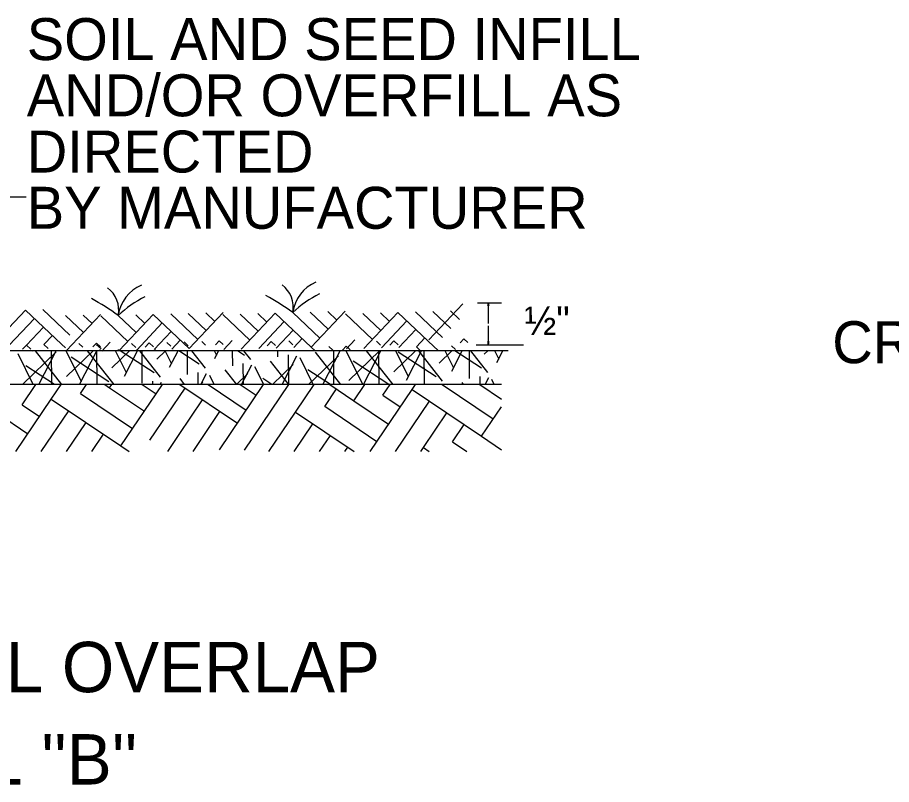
# Model space of a CAD drawing. Extents: x 1.4 to 45.4, y -2.3 to 24.4.
# Drawn here: x 27.95 to 33.3, y 12.77 to 17.46 of the extents above; entities that cross this region are included whole.
import ezdxf

# ---------------------------------------------------------------- set-up
doc = ezdxf.new("R2010")
doc.units = 0
doc.layers.add('Level 1', color=7, linetype='Continuous')

msp = doc.modelspace()

# ---------------------------------------------------------------- linework, layer by layer
at = {"layer": 'Level 1'}
for p, q in [((28.0028, 16.3607), (27.7977, 16.3607)), ((30.8301, 15.716), (30.8301, 15.5892)), ((27.7915, 15.4514), (27.9995, 15.6716)), ((27.9995, 15.6716), (28.2198, 15.4637)), ((28.1066, 15.6747), (28.2718, 15.5187)), ((29.7472, 15.4449), (29.9552, 15.6652)), ((29.8481, 15.6621), (29.9032, 15.6101)), ((30.4667, 15.4897), (30.6747, 15.71)), ((30.4915, 15.6634), (30.6016, 15.5593)), ((30.5986, 15.6664), (30.6536, 15.6144)), ((30.7634, 15.7147), (30.9101, 15.7147)), ((27.8986, 15.4544), (28.0546, 15.6196)), ((28.2445, 15.6373), (28.3547, 15.5333)), ((28.2507, 15.4232), (28.4587, 15.6435)), ((28.3516, 15.6404), (28.4067, 15.5884)), ((28.4597, 15.635), (28.6249, 15.479)), ((28.5666, 15.638), (28.6768, 15.534)), ((28.5728, 15.4239), (28.7808, 15.6442)), ((28.6737, 15.6411), (28.7288, 15.5891)), ((28.7808, 15.6442), (29.0011, 15.4362)), ((28.888, 15.6473), (29.0531, 15.4913)), ((28.995, 15.6503), (29.1051, 15.5463)), ((29.0011, 15.4362), (29.2091, 15.6565)), ((29.102, 15.6534), (29.1571, 15.6014)), ((29.2058, 15.6436), (29.371, 15.4877)), ((29.3127, 15.6467), (29.4229, 15.5427)), ((29.3189, 15.4326), (29.5269, 15.6529)), ((29.4198, 15.6498), (29.4749, 15.5978)), ((29.5269, 15.6529), (29.7472, 15.4449)), ((29.6341, 15.6559), (29.7992, 15.5)), ((29.7411, 15.659), (29.8512, 15.555)), ((29.9562, 15.648), (30.1214, 15.492)), ((30.0632, 15.651), (30.1733, 15.547)), ((30.0694, 15.4369), (30.2774, 15.6572)), ((30.1703, 15.6541), (30.2254, 15.6021)), ((30.2774, 15.6572), (30.4977, 15.4492)), ((30.3845, 15.6603), (30.5497, 15.5043)), ((28.0056, 15.4575), (28.1096, 15.5677)), ((28.6799, 15.427), (28.8359, 15.5922)), ((29.426, 15.4356), (29.582, 15.6008)), ((30.1765, 15.44), (30.3325, 15.6052)), ((30.8301, 15.5758), (30.8301, 15.4603)), ((28.1127, 15.4606), (28.1647, 15.5157)), ((28.7869, 15.43), (28.891, 15.5402)), ((29.533, 15.4387), (29.6371, 15.5489)), ((30.2835, 15.4431), (30.3875, 15.5532)), ((27.9811, 15.4315), (28.0056, 15.4575)), ((28.0056, 15.4575), (28.0314, 15.4332)), ((28.1128, 15.4606), (28.138, 15.4367)), ((28.2198, 15.4637), (28.2445, 15.4403)), ((28.3268, 15.4667), (28.351, 15.4439)), ((28.4113, 15.4459), (28.4339, 15.4698)), ((28.4339, 15.4698), (28.4576, 15.4474)), ((28.4349, 15.4613), (28.4622, 15.4356)), ((28.4657, 15.4208), (28.5178, 15.4759)), ((28.649, 15.4675), (28.6752, 15.4427)), ((28.7315, 15.4445), (28.7561, 15.4705)), ((28.7561, 15.4705), (28.7818, 15.4462)), ((28.8632, 15.4736), (28.8884, 15.4498)), ((28.894, 15.4331), (28.946, 15.4882)), ((28.9702, 15.4767), (28.9949, 15.4533)), ((29.0772, 15.4798), (29.1015, 15.4569)), ((29.1617, 15.4589), (29.1843, 15.4828)), ((29.1843, 15.4828), (29.2081, 15.4604)), ((29.2118, 15.4295), (29.2639, 15.4846)), ((29.4776, 15.4532), (29.5022, 15.4792)), ((29.5022, 15.4792), (29.5279, 15.4549)), ((29.6093, 15.4823), (29.6345, 15.4585)), ((29.6401, 15.4418), (29.6921, 15.4969)), ((29.8543, 15.4479), (29.8785, 15.4251)), ((29.9388, 15.4271), (29.9614, 15.451)), ((29.9614, 15.451), (29.9851, 15.4286)), ((29.9623, 15.4338), (30.0143, 15.4889)), ((30.1455, 15.4805), (30.1717, 15.4557)), ((30.2281, 15.4576), (30.2526, 15.4836)), ((30.2526, 15.4836), (30.2783, 15.4592)), ((30.3906, 15.4461), (30.4426, 15.5012)), ((30.4977, 15.4492), (30.5224, 15.4259)), ((30.6047, 15.4523), (30.6289, 15.4294)), ((30.6583, 15.4719), (30.6809, 15.4959)), ((30.6809, 15.4959), (30.7046, 15.4735)), ((30.7558, 15.4591), (31.0454, 15.4591)), ((30.9519, 15.4218), (26.8262, 15.4218)), ((28.0464, 15.2166), (27.9539, 15.4031)), ((27.9806, 15.2166), (28.1876, 15.4157)), ((28.044, 15.4178), (28.0439, 15.4186)), ((28.2228, 15.2166), (28.061, 15.4218)), ((28.0807, 15.2166), (28.1864, 15.4218)), ((28.1566, 15.4184), (28.1566, 15.4186)), ((28.1608, 15.2166), (28.1594, 15.4218)), ((28.3413, 15.233), (28.2476, 15.4218)), ((28.2507, 15.2644), (28.4144, 15.4218)), ((28.2976, 15.4184), (28.2975, 15.4186)), ((28.3294, 15.2166), (28.4351, 15.4218)), ((28.5415, 15.2166), (28.3797, 15.4218)), ((28.4375, 15.2166), (28.4361, 15.4218)), ((28.4567, 15.4293), (28.4563, 15.4314)), ((28.5271, 15.3181), (28.6349, 15.4218)), ((28.6176, 15.2867), (28.5505, 15.4218)), ((28.5693, 15.4298), (28.569, 15.4315)), ((28.7862, 15.2867), (28.5791, 15.4218)), ((28.6044, 15.2677), (28.6837, 15.4218)), ((28.6819, 15.4303), (28.6816, 15.4315)), ((28.8248, 15.2615), (28.6983, 15.4218)), ((28.7141, 15.2237), (28.7128, 15.4218)), ((28.7945, 15.4309), (28.7943, 15.4316)), ((28.8034, 15.3718), (28.8554, 15.4218)), ((28.8939, 15.3404), (28.8535, 15.4218)), ((28.8807, 15.3214), (28.9324, 15.4218)), ((28.9071, 15.4314), (28.907, 15.4316)), ((29.0625, 15.3404), (28.9378, 15.4218)), ((28.9905, 15.2774), (28.9895, 15.4218)), ((29.1011, 15.3152), (29.017, 15.4218)), ((29.1702, 15.3941), (29.1565, 15.4218)), ((29.157, 15.3752), (29.181, 15.4218)), ((29.2668, 15.3311), (29.2662, 15.4218)), ((29.3388, 15.3941), (29.2964, 15.4218)), ((29.3775, 15.3689), (29.3357, 15.4218)), ((29.5431, 15.3848), (29.5428, 15.4218)), ((29.6093, 15.2166), (29.6081, 15.3974)), ((29.7472, 15.4449), (29.772, 15.4215)), ((29.9288, 15.2166), (29.7737, 15.4132)), ((29.8187, 15.2166), (29.9244, 15.4218)), ((29.886, 15.2166), (29.8846, 15.4218)), ((30.0625, 15.2166), (29.9607, 15.4218)), ((29.9761, 15.2399), (30.1653, 15.4218)), ((30.0673, 15.2166), (30.173, 15.4218)), ((30.2475, 15.2166), (30.0856, 15.4218)), ((30.1627, 15.2166), (30.1613, 15.4218)), ((30.2524, 15.2936), (30.3857, 15.4218)), ((30.3429, 15.2621), (30.2637, 15.4218)), ((30.5115, 15.2621), (30.2797, 15.4134)), ((30.3297, 15.2432), (30.4217, 15.4218)), ((30.3907, 15.4461), (30.4159, 15.4223)), ((30.5501, 15.2369), (30.4043, 15.4218)), ((30.4393, 15.2166), (30.4379, 15.4218)), ((30.5287, 15.3473), (30.6062, 15.4218)), ((30.6192, 15.3158), (30.5666, 15.4218)), ((30.606, 15.2969), (30.6703, 15.4218)), ((30.7878, 15.3159), (30.6254, 15.4218)), ((30.6605, 15.4205), (30.6602, 15.4218)), ((30.7158, 15.2528), (30.7146, 15.4218)), ((30.8265, 15.2906), (30.723, 15.4218)), ((30.7731, 15.421), (30.7729, 15.4218)), ((30.805, 15.401), (30.8267, 15.4218)), ((30.8955, 15.3695), (30.8696, 15.4218)), ((30.8823, 15.3506), (30.919, 15.4218)), ((30.8857, 15.4215), (30.8856, 15.4218)), ((28.5099, 15.233), (28.2781, 15.3843)), ((29.3326, 15.2166), (29.3317, 15.3437)), ((29.6101, 15.2166), (29.4974, 15.3595)), ((29.57, 15.2166), (29.6599, 15.3911)), ((29.7595, 15.2166), (29.6792, 15.3785)), ((29.7314, 15.2166), (29.9129, 15.3912)), ((30.2227, 15.2166), (30.0034, 15.3597)), ((28.1764, 15.2166), (28.0017, 15.3306)), ((29.0559, 15.2166), (29.0554, 15.29)), ((29.2914, 15.2166), (29.2211, 15.3058)), ((29.3214, 15.2166), (29.3836, 15.3374)), ((29.4566, 15.2166), (29.4029, 15.3248)), ((29.511, 15.2166), (29.6366, 15.3375)), ((29.864, 15.2166), (29.727, 15.306)), ((28.7792, 15.2166), (28.7791, 15.2363)), ((28.9728, 15.2166), (28.9448, 15.2521)), ((29.0727, 15.2166), (29.1073, 15.2837)), ((29.1536, 15.2166), (29.1266, 15.2711)), ((29.2905, 15.2166), (29.3603, 15.2838)), ((29.5054, 15.2166), (29.4507, 15.2523)), ((30.7811, 15.2166), (30.7807, 15.2654)), ((30.8107, 15.2166), (30.8326, 15.2591)), ((30.8668, 15.2166), (30.8519, 15.2465)), ((30.9105, 15.2166), (24.814, 15.2166)), ((27.9796, 15.0928), (28.0632, 15.2166)), ((28.1576, 15.1274), (28.2178, 15.2166)), ((28.3357, 15.162), (28.3725, 15.2166)), ((28.4841, 15.2166), (28.5138, 15.1966)), ((28.5138, 15.1966), (28.5273, 15.2166)), ((28.5138, 15.1966), (28.7265, 15.0531)), ((28.583, 14.8405), (28.8368, 15.2166)), ((28.7135, 15.2166), (28.7982, 15.1595)), ((28.7611, 14.8751), (28.9763, 15.1941)), ((28.8241, 15.2166), (28.8309, 15.23)), ((28.8507, 15.2166), (28.8503, 15.2174)), ((28.9429, 15.2166), (29.2953, 14.9789)), ((29.07, 15.2166), (29.084, 15.23)), ((29.1168, 15.2166), (29.3497, 15.0595)), ((29.1856, 14.8163), (29.4556, 15.2166)), ((29.3125, 15.2166), (29.4109, 15.1502)), ((29.3397, 14.8153), (29.6104, 15.2166)), ((29.6514, 15.0481), (29.765, 15.2166)), ((29.8295, 15.0827), (29.9012, 15.1891)), ((29.8605, 15.2166), (30.0076, 15.1174)), ((30.0076, 15.1174), (30.0745, 15.2166)), ((30.1071, 14.8062), (30.3637, 15.1866)), ((30.1857, 15.152), (30.2293, 15.2166)), ((30.3636, 15.1866), (30.3839, 15.2166)), ((30.3637, 15.1866), (30.7891, 14.8997)), ((30.5488, 15.2166), (30.8608, 15.006)), ((30.584, 15.2151), (30.5825, 15.2166)), ((30.6787, 15.2166), (30.6701, 15.2275)), ((30.6929, 15.2156), (30.6919, 15.2166)), ((30.778, 15.2166), (30.9105, 15.1272)), ((30.8017, 15.2161), (30.8012, 15.2166)), ((27.941, 14.8062), (28.1577, 15.1274)), ((28.1577, 15.1274), (28.583, 14.8405)), ((28.3359, 15.162), (28.6548, 14.9468)), ((30.1856, 15.152), (30.292, 15.0802)), ((27.9796, 15.0928), (28.0859, 15.021)), ((28.9391, 14.9097), (29.0826, 15.1224)), ((29.8296, 15.0828), (30.1486, 14.8676)), ((30.0075, 15.1174), (30.2202, 14.9739)), ((30.2619, 14.8062), (30.4701, 15.1148)), ((30.7891, 14.8997), (30.9105, 15.0797)), ((27.8014, 15.0581), (28.0142, 14.9146)), ((28.0958, 14.8062), (28.264, 15.0556)), ((29.0455, 14.838), (29.1889, 15.0507)), ((29.4882, 14.8062), (29.6515, 15.0481)), ((29.6515, 15.0481), (30.0102, 14.8062)), ((30.4329, 14.8304), (30.5764, 15.0432)), ((28.2504, 14.8062), (28.3703, 14.984)), ((29.643, 14.8062), (29.7578, 14.9764)), ((30.611, 14.8651), (30.6827, 14.9714)), ((28.4052, 14.8062), (28.4767, 14.9122)), ((28.8694, 14.8062), (28.9392, 14.9097)), ((29.7976, 14.8062), (29.8641, 14.9047)), ((30.6112, 14.8651), (30.6985, 14.8062)), ((30.7891, 14.8997), (30.9105, 14.8177)), ((28.583, 14.8405), (28.6338, 14.8062)), ((29.0241, 14.8062), (29.0455, 14.8379)), ((29.9524, 14.8062), (29.9705, 14.833)), ((30.4166, 14.8062), (30.433, 14.8305)), ((30.433, 14.8305), (30.4689, 14.8062))]:
    msp.add_line(p, q, dxfattribs=at)
for centre, radius, start, end in [((28.8023, 15.605), 0.238, 113.1649, 172.0268), ((29.4694, 15.6896), 0.1681, 348.4633, 53.8876), ((29.8697, 15.6229), 0.238, 113.1649, 172.0268), ((28.4019, 15.6716), 0.1681, 348.4633, 53.8876), ((30.1071, 15.1552), 0.6888, 116.6646, 133.3645), ((27.7353, 14.5073), 1.4035, 53.6749, 61.6054), ((29.0396, 15.1372), 0.6888, 116.6646, 133.3645), ((28.8027, 14.5252), 1.4035, 53.6749, 61.6054), ((30.7691, 15.716), 0.061, 341.3472, 359.9939), ((30.8911, 15.716), 0.061, 180, 198.6688), ((30.8911, 15.716), 0.061, 179.9878, 180), ((30.8301, 15.6928), 0.00488, 48.7746, 130.8913), ((30.8301, 15.4835), 0.00488, 228.7746, 310.8913), ((30.7691, 15.4603), 0.061, 0, 18.6688), ((30.8911, 15.4603), 0.061, 161.3472, 179.9939), ((30.7691, 15.4603), 0.061, 359.9878, 0)]:
    msp.add_arc(centre, radius, start, end, dxfattribs=at)

# ---------------------------------------------------------------- texts
for s, height, p in [('SOIL AND SEED INFILL', 0.25652, (28.0075, 17.1994)), ('AND/OR OVERFILL AS ', 0.25652, (28.0075, 16.8557)), ('DIRECTED', 0.25652, (28.0075, 16.5119)), ('BY MANUFACTURER', 0.25652, (28.0075, 16.1682)), ('CRITICAL POINT', 0.25652, (32.9336, 15.3465)), ('LONGITUDINAL OVERLAP', 0.307824, (25.066, 13.3353)), ("DETAIL ''B''", 0.307824, (26.5399, 12.771))]:
    msp.add_text(s, height=height, dxfattribs=at).set_placement(p)
msp.add_text('½"', height=0.1745, rotation=0.4607, dxfattribs=at).set_placement((31.0519, 15.5176))

doc.saveas('drawing.dxf')
